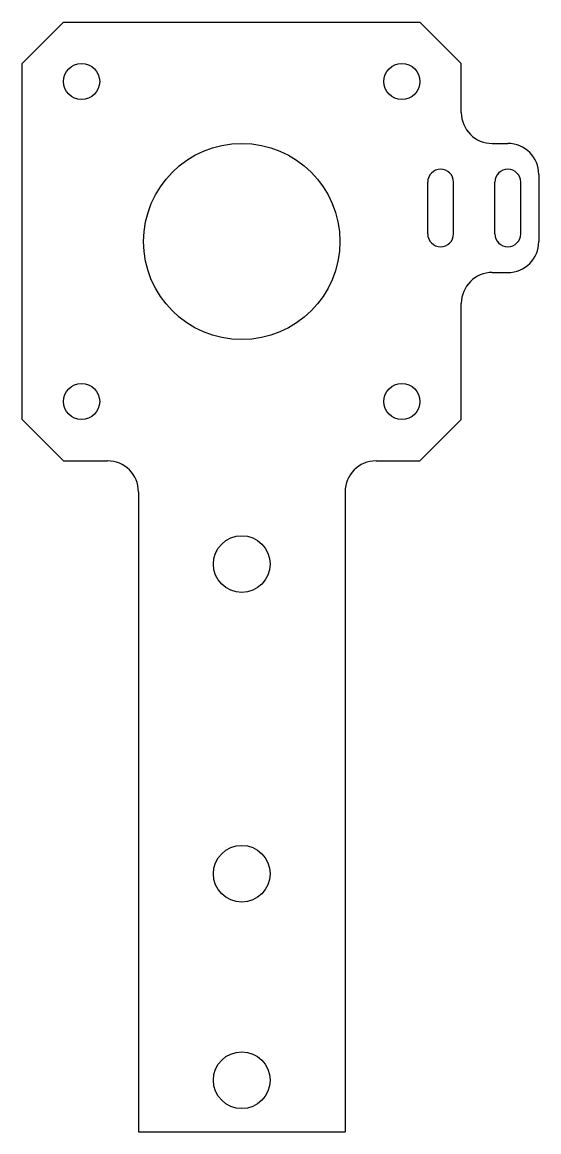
# Model space of a CAD drawing. Header units: millimetres. Extents: x -21 to 29, y -86 to 21.
import ezdxf

# ---------------------------------------------------------------- set-up
doc = ezdxf.new("R2010")
doc.units = ezdxf.units.MM

msp = doc.modelspace()

# ---------------------------------------------------------------- linework, layer by layer
at = {"color": 7, "linetype": 'Continuous', "lineweight": 25}
for p, q in [((-17.25, 21.25), (-21.25, 17.25)), ((-17.25, 21.25), (17.25, 21.25)), ((21.25, 17.25), (17.25, 21.25)), ((-21.25, -17.25), (-21.25, 17.25)), ((21.25, 12.5), (21.25, 17.25)), ((24.25, 9.5), (25.75, 9.5)), ((28.75, 6.5), (28.75, 0)), ((18, 0.75), (18, 5.75)), ((20.5, 0.75), (20.5, 5.75)), ((24.5, 0.75), (24.5, 5.75)), ((27, 0.75), (27, 5.75)), ((24.25, -3), (25.75, -3)), ((21.25, -17.25), (21.25, -6)), ((-21.25, -17.25), (-17.25, -21.25)), ((17.25, -21.25), (21.25, -17.25)), ((-17.25, -21.25), (-13, -21.25)), ((13, -21.25), (17.25, -21.25)), ((-10, -24.25), (-10, -86.25)), ((10, -24.25), (10, -86.25)), ((-10, -86.25), (10, -86.25))]:
    msp.add_line(p, q, dxfattribs=at)
for centre, radius in [((-15.5, 15.5), 1.75), ((15.5, 15.5), 1.75), ((0, 0), 9.5), ((-15.5, -15.5), 1.75), ((15.5, -15.5), 1.75), ((0, -31.25), 2.75), ((0, -61.25), 2.75), ((0, -81.25), 2.75)]:
    msp.add_circle(centre, radius, dxfattribs=at)
for centre, radius, start, end in [((24.25, 12.5), 3, 180, 270), ((25.75, 6.5), 3, 0, 90), ((19.25, 5.75), 1.25, 0, 180), ((25.75, 5.75), 1.25, 0, 180), ((19.25, 0.75), 1.25, 180, 0), ((25.75, 0.75), 1.25, 180, 0), ((25.75, 0), 3, 270, 0), ((24.25, -6), 3, 90, 180), ((-13, -24.25), 3, 0, 90), ((13, -24.25), 3, 90, 180)]:
    msp.add_arc(centre, radius, start, end, dxfattribs=at)

doc.saveas('drawing.dxf')
